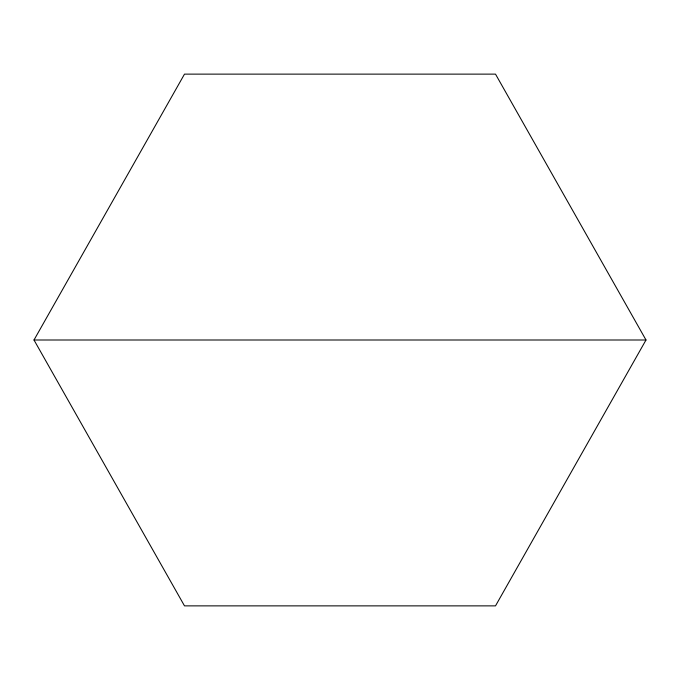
<?xml version="1.0" encoding="UTF-8"?>
<svg xmlns="http://www.w3.org/2000/svg" width="680" height="680" viewBox="0 0 680 680"><rect width="100%" height="100%" fill="white"/><g stroke="black" fill="none" stroke-linecap="round" stroke-linejoin="round"><path stroke-width="1.02" d="M34 340L184.493 74.128L495.508 74.128L646 340L495.508 605.871L184.493 605.871L34 340L646 340"/></g></svg>
